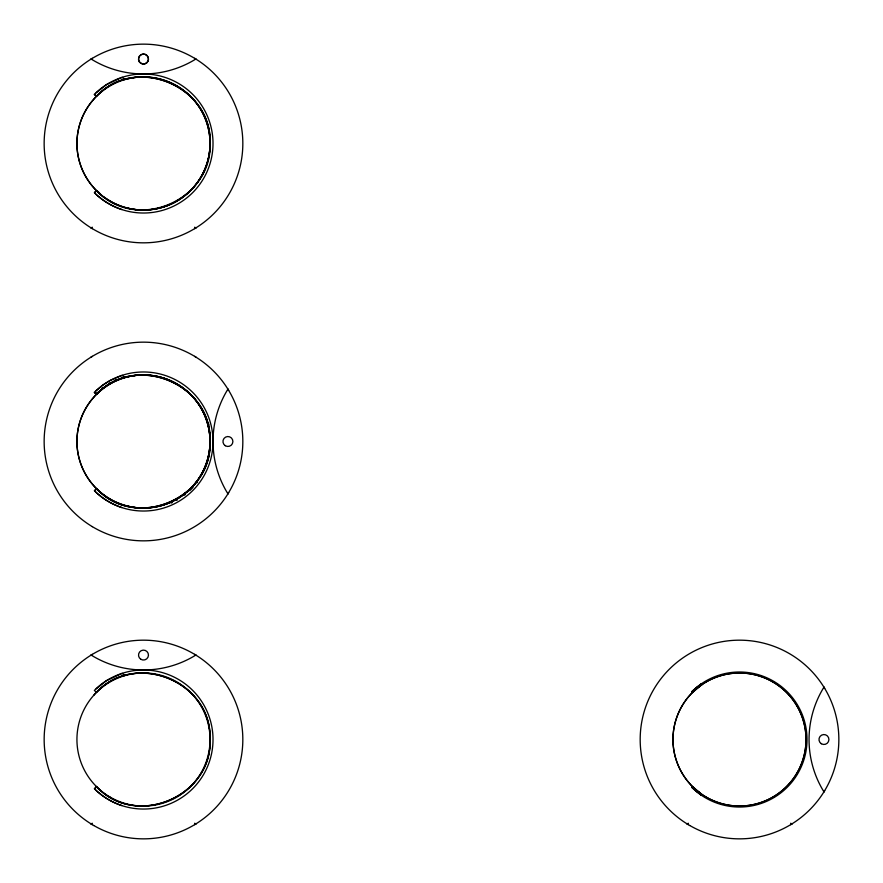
<?xml version="1.0" encoding="UTF-8"?>
<svg xmlns="http://www.w3.org/2000/svg" width="883" height="883" viewBox="0 0 883 883"><rect width="100%" height="100%" fill="white"/><g stroke="black" fill="none" stroke-linecap="round" stroke-linejoin="round"><path stroke-width="1.32" d="M227.924 389.171L227.207 390.341A99.282 99.282 0 0 0 227.218 492.659L227.924 493.829M227.726 494.138L228.642 492.659M823.949 687.184L823.232 688.354A99.338 99.338 0 0 0 823.232 790.671L823.949 791.841M823.751 792.15L824.667 790.671M701.588 794.159L692.482 786.543L691.941 787.415L701.025 794.976M692.151 787.614L692.691 786.764A66.512 66.512 0 0 0 786.632 786.455A66.512 66.512 0 0 0 786.565 692.504A66.512 66.512 0 0 0 692.614 692.349L689.711 695.362A66.512 66.512 0 0 0 692.349 786.411L695.362 789.314M692.393 787.857L692.945 786.996M692.68 788.133L693.232 787.283M693.023 788.453L693.563 787.603M693.398 788.806L693.939 787.956M693.806 789.192L694.358 788.353M694.27 789.612L694.811 788.762M694.766 790.064L695.307 789.214M695.307 790.528L695.848 789.689M695.881 791.025L696.422 790.175M696.488 791.532L697.029 790.693M697.129 792.062L697.669 791.212M697.813 792.592L698.354 791.753M698.519 793.144L699.06 792.305M699.248 793.696L699.789 792.857M700.009 794.259L700.55 793.42M700.793 794.81L701.323 793.972M94.724 193.024C96.942 186.633 100.817 196.754 104.216 197.218C109.856 201.313 116.126 204.525 122.737 206.721C135.993 211.07 150.596 211.114 163.874 206.843C189.37 198.962 208.465 174.492 209.9 147.847C216.192 88.532 136.887 52.55 96.446 96.446L94.349 94.338L106.39 84.669L122.185 77.296L124.591 79.702M94.724 491.036L96.655 488.729A66.512 66.512 0 0 0 190.441 488.608A66.512 66.512 0 0 0 190.871 394.822A66.512 66.512 0 0 0 97.086 393.851L96.457 394.469L94.349 392.35L102.77 385.131L110.165 380.474L122.185 375.308L124.591 377.714M94.724 789.049L96.446 786.554C135.397 828.817 212.163 797.106 210.044 739.7C212.494 682.117 135.518 650.076 96.446 692.471L94.349 690.363L106.39 680.694L122.185 673.321L124.591 675.727M93.686 695.362C130.783 650.031 210.662 679.049 210.022 737.614C214.006 796.036 135.916 829.567 96.291 786.444M96.435 190.54L94.338 192.626C101.998 200.364 111.556 206.158 121.876 209.569M96.446 786.554L94.338 788.651C101.998 796.389 111.556 802.183 121.876 805.594M692.482 786.543L691.974 787.448A67.505 67.505 0 0 0 787.172 787.327A67.505 67.505 0 0 0 787.603 692.14A67.505 67.505 0 0 0 692.415 691.146L691.775 691.775L692.482 692.482L702.084 684.524M96.446 394.458C135.463 352.074 212.505 384.083 210.044 441.688C212.163 499.094 135.397 530.804 96.446 488.542L94.338 490.639C101.998 498.376 111.556 504.171 121.876 507.582M692.415 691.146L701.532 683.707M90.85 59.249L92.329 58.333M195.816 59.051L194.646 59.768A99.338 99.338 0 0 1 92.329 59.768L91.159 59.051M91.159 227.924L92.329 227.207M194.646 228.642L196.125 227.726M90.85 357.262L92.329 356.346M90.85 655.274L92.329 654.358M195.816 655.076L194.646 655.793A99.338 99.338 0 0 1 92.329 655.793L91.159 655.076M91.159 823.949L92.329 823.232M194.646 824.667L196.125 823.751M687.184 823.949L688.354 823.232M790.671 824.667L792.15 823.751M139.315 74.073L145.22 73.94M139.315 670.098L145.22 669.965M194.646 58.333L196.125 59.249M194.646 227.207L195.816 227.924M90.85 227.726L92.329 228.642A99.338 99.338 0 0 0 242.814 145.22A99.338 99.338 0 0 0 95.331 56.6A99.338 99.338 0 0 0 92.329 228.642M194.646 356.346L196.125 357.262M790.671 823.232L791.841 823.949M686.875 823.751L688.354 824.667M194.646 654.358L196.125 655.274M194.646 823.232L195.816 823.949M90.85 823.751L92.329 824.667M94.349 94.338L95.75 95.75M94.349 392.35L95.75 393.763L96.39 393.134A67.505 67.505 0 0 1 97.24 392.317M700.97 684.093L701.687 684.811M700.175 684.645L700.892 685.363M699.413 685.208L700.12 685.925M698.674 685.76L699.38 686.477M697.956 686.312L698.663 687.018M697.283 686.853L697.989 687.559M696.643 687.371L697.338 688.078M696.025 687.879L696.731 688.585M695.462 688.365L696.157 689.071M694.921 688.828L695.627 689.535M694.424 689.27L695.131 689.976M693.972 689.678L694.678 690.385M693.563 690.065L694.259 690.771M693.188 690.407L693.895 691.113M692.868 690.716L693.563 691.422M692.581 690.992L693.276 691.698M692.338 691.234L693.034 691.941M692.14 691.422L692.835 692.129M691.985 691.577L692.68 692.283M823.751 686.875L824.667 688.354M227.726 388.862L228.642 390.341M96.037 688.696A69.525 69.525 0 0 1 193.3 691.014A69.525 69.525 0 0 1 193.024 788.309A69.525 69.525 0 0 1 95.75 790.064M127.119 376.986A66.556 66.556 0 0 1 210.044 441.688A66.556 66.556 0 0 1 126.755 505.915M197.571 481.908A67.505 67.505 0 0 1 196.854 482.835M193.046 487.339A67.505 67.505 0 0 1 189.735 490.683M185.264 494.524A67.505 67.505 0 0 1 184.337 495.242M177.483 499.822A67.505 67.505 0 0 1 176.457 500.407M172.273 502.559A67.505 67.505 0 0 1 171.203 503.056M101.711 388.476A67.505 67.505 0 0 1 102.638 387.758M109.492 383.178A67.505 67.505 0 0 1 110.518 382.593M114.702 380.441A67.505 67.505 0 0 1 115.772 379.944M208.62 423.763A67.505 67.505 0 0 1 208.918 424.9M96.026 390.694A69.525 69.525 0 0 1 193.3 393.001A69.525 69.525 0 0 1 193.024 490.286A69.525 69.525 0 0 1 95.75 492.052M127.119 78.973A66.556 66.556 0 0 1 210.044 143.675A66.556 66.556 0 0 1 126.755 207.902M96.037 92.671A69.525 69.525 0 0 1 193.3 94.989A69.525 69.525 0 0 1 193.024 192.284A69.525 69.525 0 0 1 95.75 194.039M210.022 141.589C214.006 200.011 135.916 233.542 96.291 190.419A66.556 66.556 0 0 1 93.686 99.326C130.783 54.006 210.662 83.024 210.022 141.589M210.022 439.602C214.006 498.023 135.916 531.555 96.291 488.431A66.556 66.556 0 0 1 93.686 397.339C130.783 352.019 210.662 381.037 210.022 439.602M692.482 692.482L691.775 691.775L692.504 692.46M110.044 797.051A66.556 66.556 0 0 0 210.044 739.7A66.556 66.556 0 0 0 110.375 681.775A66.556 66.556 0 0 0 110.044 797.051M93.819 825.539A99.338 99.338 0 0 0 242.825 739.513A99.338 99.338 0 0 0 93.819 653.486A99.338 99.338 0 0 0 93.819 825.539M140.861 659.292A4.967 4.967 0 0 0 148.454 655.241A4.967 4.967 0 0 0 141.148 650.694A4.967 4.967 0 0 0 140.861 659.292M92.329 526.654A99.338 99.338 0 0 0 242.814 443.233A99.338 99.338 0 0 0 95.331 354.613A99.338 99.338 0 0 0 92.329 526.654M108.256 497.968A66.556 66.556 0 0 0 209.999 443.774A66.556 66.556 0 0 0 112.207 382.758A66.556 66.556 0 0 0 108.256 497.968M225.297 445.716A4.967 4.967 0 0 0 232.891 441.666A4.967 4.967 0 0 0 225.584 437.118A4.967 4.967 0 0 0 225.297 445.716M140.861 63.267A4.967 4.967 0 0 0 148.454 59.216A4.967 4.967 0 0 0 141.148 54.669A4.967 4.967 0 0 0 140.861 63.267A4.967 4.967 0 0 0 148.454 59.216A4.967 4.967 0 0 0 141.148 54.669A4.967 4.967 0 0 0 140.861 63.267M108.256 199.955A66.556 66.556 0 0 0 209.999 145.761A66.556 66.556 0 0 0 112.207 84.746A66.556 66.556 0 0 0 108.256 199.955M689.844 825.539A99.338 99.338 0 0 0 838.85 739.513A99.338 99.338 0 0 0 689.844 653.486A99.338 99.338 0 0 0 689.844 825.539M704.281 795.98A66.556 66.556 0 0 0 806.024 741.786A66.556 66.556 0 0 0 708.232 680.771A66.556 66.556 0 0 0 704.281 795.98M821.322 743.729A4.967 4.967 0 0 0 828.916 739.678A4.967 4.967 0 0 0 821.609 735.131A4.967 4.967 0 0 0 821.322 743.729"/></g></svg>
